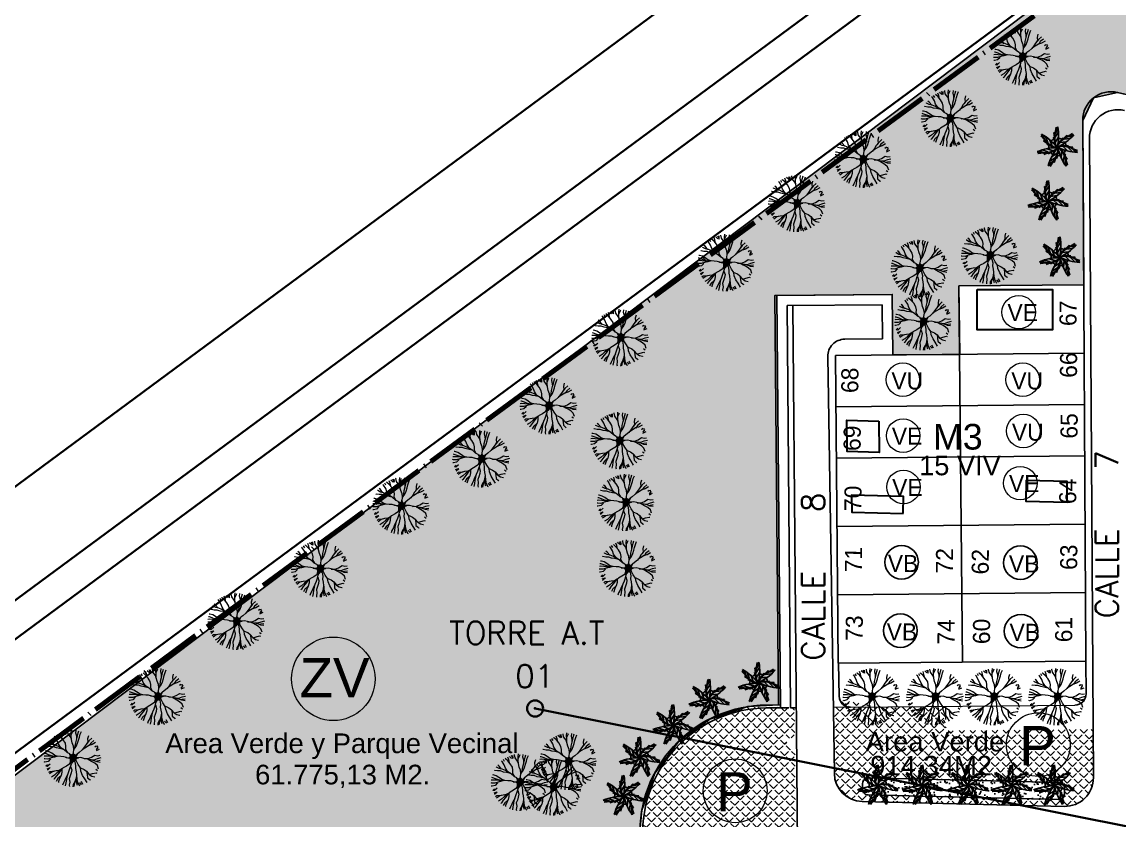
# Model space of a CAD drawing. Extents: x 472704 to 474638, y 1059265 to 1060325.
# Drawn here: x 473283.8 to 473476.3, y 1059830.1 to 1059970.1 of the extents above; entities that cross this region are included whole.
import ezdxf

# ---------------------------------------------------------------- set-up
doc = ezdxf.new("R2010")
doc.units = 0
doc.header["$LTSCALE"] = 0.4
doc.header["$MEASUREMENT"] = 0
doc.linetypes.add('ACAD_ISO04W100', pattern=[30.5, 24, -3, 0.5, -3])
doc.layers.get('0').update_dxf_attribs({"linetype": 'CONTINUOUS', "lineweight": 25})
for name, color, linetype, lineweight in [('1', 5, 'ACAD_ISO04W100', 80), ('AREAS VERDAS', 72, 'CONTINUOUS', 25), ('AREAS VERDES', 2, 'CONTINUOUS', 20), ('AUTOPISTA', 7, 'CONTINUOUS', 35), ('CALLES', 140, 'CONTINUOUS', 40), ('CASA', 31, 'CONTINUOUS', 30), ('PAT', 230, 'CONTINUOUS', 35)]:
    doc.layers.add(name, color=color, linetype=linetype, lineweight=lineweight)
for name, color, linetype in [('BIFAMILIARES', 6, 'CONTINUOUS'), ('MANZANAS', 5, 'CONTINUOUS'), ('NumeroPropu', 6, 'CONTINUOUS'), ('PARCELASPEOPUESTAS', 3, 'CONTINUOUS'), ('PISOS', 8, 'CONTINUOUS'), ('PoligonAV', 3, 'CONTINUOUS'), ('TEXTOPROPU', 7, 'CONTINUOUS'), ('TipoVivienda', 7, 'CONTINUOUS'), ('TOPONIMIA', 1, 'CONTINUOUS'), ('UNIFAMILIAR', 5, 'CONTINUOUS'), ('VEGETACION', 3, 'CONTINUOUS'), ('VIAPROPUESTA', 7, 'CONTINUOUS')]:
    doc.layers.add(name, color=color, linetype=linetype)
doc.styles.add('ARIAL', font='arial.ttf')
doc.styles.add('Numeros Parcelas', font='', dxfattribs={"height": 3})
doc.styles.get("Standard").update_dxf_attribs({"font": 'romans.shx'})
doc.styles.add('TipoVivienda', font='', dxfattribs={"height": 3})
doc.styles.get('Numeros Parcelas').set_extended_font_data('AvantGarde Bk BT')
doc.styles.get('TipoVivienda').set_extended_font_data('AvantGarde Bk BT')
pattern_1 = [(45, (0, 0), (-0.9722718241, 0.9722718241), [1, -0.375]), (135, (0, 0), (-0.9722718241, -0.9722718241), [1, -0.375])]

# ---------------------------------------------------------------- blocks, each defined once
blk = doc.blocks.new('MATA-P-01')
at = {"color": 84, "linetype": 'ByBlock'}
for p, q in [((18.643, 144.402), (18.627, 144.423)), ((18.645, 144.436), (18.645, 144.438)), ((18.68, 144.415), (18.645, 144.436)), ((18.687, 144.432), (18.671, 144.458)), ((18.701, 144.397), (18.687, 144.432)), ((18.718, 144.451), (18.689, 144.469)), ((18.707, 144.486), (18.732, 144.451)), ((18.723, 144.486), (18.73, 144.458)), ((18.732, 144.451), (18.73, 144.456)), ((18.745, 144.499), (18.745, 144.501)), ((18.758, 144.465), (18.745, 144.499)), ((18.792, 144.432), (18.758, 144.465)), ((18.79, 144.486), (18.788, 144.517)), ((18.799, 144.445), (18.79, 144.486)), ((18.808, 144.407), (18.792, 144.432)), ((18.797, 144.467), (18.806, 144.504)), ((18.808, 144.406), (18.799, 144.445)), ((18.806, 144.504), (18.808, 144.514)), ((18.846, 144.488), (18.845, 144.521)), ((18.862, 144.454), (18.846, 144.488)), ((18.868, 144.424), (18.862, 144.454)), ((18.864, 144.375), (18.868, 144.421)), ((18.868, 144.421), (18.87, 144.458)), ((18.87, 144.458), (18.872, 144.493)), ((18.872, 144.493), (18.875, 144.521)), ((18.892, 144.412), (18.895, 144.447)), ((18.895, 144.447), (18.899, 144.484)), ((18.899, 144.484), (18.906, 144.517)), ((19.013, 144.423), (18.987, 144.377)), ((18.996, 144.482), (18.993, 144.445)), ((18.993, 144.445), (19.002, 144.41)), ((19.04, 144.46), (19.013, 144.423)), ((19.069, 144.438), (19.038, 144.402)), ((18.56, 144.321), (18.558, 144.323)), ((18.595, 144.31), (18.56, 144.321)), ((18.589, 144.338), (18.571, 144.347)), ((18.624, 144.306), (18.589, 144.338)), ((18.631, 144.308), (18.595, 144.31)), ((18.616, 144.397), (18.605, 144.403)), ((18.647, 144.362), (18.616, 144.397)), ((18.671, 144.299), (18.631, 144.308)), ((18.667, 144.327), (18.647, 144.362)), ((18.703, 144.288), (18.667, 144.327)), ((18.707, 144.286), (18.671, 144.299)), ((18.714, 144.386), (18.68, 144.415)), ((18.745, 144.351), (18.714, 144.386)), ((18.758, 144.317), (18.745, 144.351)), ((18.763, 144.28), (18.758, 144.317)), ((18.824, 144.367), (18.808, 144.406)), ((18.846, 144.332), (18.824, 144.367)), ((18.857, 144.295), (18.846, 144.332)), ((18.857, 144.293), (18.877, 144.334)), ((18.859, 144.256), (18.857, 144.293)), ((18.859, 144.297), (18.866, 144.334)), ((18.866, 144.334), (18.864, 144.375)), ((18.877, 144.334), (18.886, 144.373)), ((18.886, 144.373), (18.892, 144.412)), ((18.953, 144.306), (18.924, 144.271)), ((18.971, 144.341), (18.953, 144.306)), ((18.986, 144.338), (18.956, 144.312)), ((18.987, 144.377), (18.971, 144.341)), ((19.022, 144.371), (18.986, 144.338)), ((19.002, 144.41), (18.993, 144.388)), ((19.056, 144.388), (19.022, 144.371)), ((19.038, 144.402), (19.024, 144.371)), ((19.091, 144.417), (19.056, 144.388)), ((19.092, 144.367), (19.107, 144.382)), ((19.127, 144.38), (19.092, 144.367)), ((19.127, 144.373), (19.114, 144.336)), ((19.114, 144.336), (19.132, 144.362)), ((19.149, 144.347), (19.114, 144.323)), ((18.54, 144.19), (18.529, 144.19)), ((18.54, 144.223), (18.531, 144.221)), ((18.575, 144.219), (18.54, 144.223)), ((18.575, 144.184), (18.54, 144.19)), ((18.58, 144.167), (18.542, 144.162)), ((18.548, 144.278), (18.544, 144.28)), ((18.582, 144.278), (18.548, 144.278)), ((18.609, 144.206), (18.575, 144.219)), ((18.611, 144.177), (18.575, 144.184)), ((18.616, 144.169), (18.58, 144.167)), ((18.616, 144.284), (18.582, 144.278)), ((18.643, 144.19), (18.609, 144.206)), ((18.647, 144.175), (18.611, 144.177)), ((18.647, 144.167), (18.611, 144.151)), ((18.652, 144.278), (18.616, 144.284)), ((18.663, 144.174), (18.616, 144.169)), ((18.68, 144.182), (18.643, 144.19)), ((18.683, 144.184), (18.647, 144.167)), ((18.685, 144.184), (18.647, 144.175)), ((18.687, 144.278), (18.652, 144.278)), ((18.72, 144.186), (18.685, 144.184)), ((18.736, 144.275), (18.687, 144.278)), ((18.745, 144.271), (18.703, 144.288)), ((18.754, 144.19), (18.72, 144.186)), ((18.783, 144.247), (18.745, 144.271)), ((18.788, 144.186), (18.754, 144.19)), ((18.792, 144.245), (18.763, 144.28)), ((18.793, 144.185), (18.781, 144.186)), ((18.817, 144.236), (18.783, 144.247)), ((18.783, 144.186), (18.803, 144.187)), ((18.814, 144.186), (18.793, 144.185)), ((18.803, 144.187), (18.823, 144.189)), ((18.835, 144.178), (18.814, 144.186)), ((18.815, 144.236), (18.852, 144.228)), ((18.82, 144.23), (18.816, 144.236)), ((18.836, 144.21), (18.82, 144.23)), ((18.823, 144.189), (18.836, 144.21)), ((18.862, 144.242), (18.826, 144.182)), ((18.826, 144.182), (18.845, 144.229)), ((18.845, 144.229), (18.829, 144.22)), ((18.84, 144.158), (18.835, 144.178)), ((18.84, 144.182), (18.862, 144.243)), ((18.842, 144.166), (18.862, 144.242)), ((18.873, 144.232), (18.842, 144.166)), ((18.843, 144.124), (18.873, 144.232)), ((18.885, 144.225), (18.843, 144.124)), ((18.886, 144.227), (18.845, 144.158)), ((18.852, 144.228), (18.859, 144.256)), ((18.886, 144.227), (18.857, 144.138)), ((18.857, 144.138), (18.891, 144.221)), ((18.858, 144.258), (18.858, 144.259)), ((18.866, 144.237), (18.858, 144.258)), ((18.886, 144.227), (18.866, 144.237)), ((18.871, 144.209), (18.877, 144.226)), ((18.891, 144.221), (18.875, 144.159)), ((18.875, 144.159), (18.899, 144.207)), ((18.885, 144.181), (18.887, 144.16)), ((18.906, 144.168), (18.885, 144.181)), ((18.902, 144.247), (18.886, 144.227)), ((18.905, 144.25), (18.892, 144.212)), ((18.905, 144.205), (18.892, 144.212)), ((18.899, 144.207), (18.897, 144.175)), ((18.899, 144.193), (18.926, 144.208)), ((18.904, 144.171), (18.899, 144.193)), ((18.904, 144.249), (18.9, 144.245)), ((18.924, 144.271), (18.904, 144.249)), ((18.908, 144.164), (18.904, 144.171)), ((18.928, 144.208), (18.905, 144.205)), ((18.935, 144.13), (18.908, 144.164)), ((18.953, 144.215), (18.928, 144.208)), ((18.989, 144.212), (18.953, 144.215)), ((19.033, 144.21), (18.989, 144.212)), ((18.991, 144.21), (19.038, 144.219)), ((19.074, 144.21), (19.033, 144.21)), ((19.038, 144.219), (19.074, 144.241)), ((19.054, 144.203), (19.04, 144.208)), ((19.091, 144.19), (19.054, 144.203)), ((19.074, 144.241), (19.109, 144.273)), ((19.112, 144.206), (19.074, 144.21)), ((19.107, 144.212), (19.081, 144.21)), ((19.125, 144.177), (19.091, 144.19)), ((19.143, 144.234), (19.107, 144.212)), ((19.109, 144.273), (19.143, 144.271)), ((19.149, 144.199), (19.112, 144.206)), ((19.159, 144.156), (19.125, 144.177)), ((19.149, 144.208), (19.132, 144.201)), ((19.143, 144.271), (19.17, 144.28)), ((19.183, 144.251), (19.143, 144.234)), ((19.183, 144.219), (19.149, 144.208)), ((19.185, 144.199), (19.149, 144.199)), ((18.542, 144.162), (18.528, 144.158)), ((18.54, 144.127), (18.531, 144.127)), ((18.576, 144.132), (18.54, 144.127)), ((18.548, 144.092), (18.54, 144.091)), ((18.582, 144.106), (18.548, 144.092)), ((18.584, 144.045), (18.566, 144.045)), ((18.582, 144.066), (18.567, 144.045)), ((18.611, 144.151), (18.576, 144.132)), ((18.605, 144.14), (18.582, 144.106)), ((18.611, 144.079), (18.584, 144.045)), ((18.593, 144.003), (18.62, 144.038)), ((18.763, 144.051), (18.729, 144.023)), ((18.77, 144.06), (18.743, 144.025)), ((18.758, 144.043), (18.763, 144.008)), ((18.805, 144.088), (18.77, 144.06)), ((18.839, 144.121), (18.805, 144.088)), ((18.855, 144.126), (18.835, 144.116)), ((18.835, 144.116), (18.835, 144.117)), ((18.836, 144.117), (18.843, 144.138)), ((18.837, 144.006), (18.845, 144.043)), ((18.843, 144.138), (18.84, 144.158)), ((18.845, 144.043), (18.85, 144.079)), ((18.85, 144.079), (18.855, 144.114)), ((18.853, 144.092), (18.872, 144.054)), ((18.855, 144.114), (18.856, 144.126)), ((18.859, 144.136), (18.856, 144.126)), ((18.871, 144.157), (18.859, 144.136)), ((18.892, 144.153), (18.871, 144.157)), ((18.872, 144.054), (18.872, 144.019)), ((18.887, 144.16), (18.891, 144.153)), ((18.892, 144.154), (18.908, 144.112)), ((18.908, 144.112), (18.913, 144.077)), ((18.913, 144.077), (18.926, 144.043)), ((18.926, 144.043), (18.937, 144.008)), ((18.969, 144.095), (18.935, 144.13)), ((18.98, 144.058), (18.969, 144.095)), ((18.971, 144.097), (19.013, 144.086)), ((19.009, 144.014), (18.98, 144.058)), ((19.013, 144.086), (19.047, 144.069)), ((19.047, 144.069), (19.06, 144.032)), ((19.047, 144.069), (19.083, 144.038)), ((19.083, 144.038), (19.118, 144.023)), ((19.085, 144.038), (19.119, 144.054)), ((19.119, 144.054), (19.158, 144.071)), ((19.172, 144.097), (19.15, 144.108)), ((19.158, 144.071), (19.167, 144.069)), ((19.179, 144.119), (19.159, 144.156)), ((18.614, 144.032), (18.582, 144.014)), ((18.622, 143.99), (18.611, 143.977)), ((18.672, 144.003), (18.622, 143.99)), ((18.656, 143.997), (18.625, 143.964)), ((18.683, 143.96), (18.652, 143.932)), ((18.694, 144.012), (18.656, 143.997)), ((18.711, 143.997), (18.683, 143.96)), ((18.689, 143.919), (18.683, 143.91)), ((18.705, 143.953), (18.689, 143.919)), ((18.729, 144.023), (18.694, 144.012)), ((18.725, 143.988), (18.705, 143.953)), ((18.747, 144.032), (18.711, 143.997)), ((18.729, 143.927), (18.716, 143.892)), ((18.743, 144.025), (18.725, 143.988)), ((18.758, 143.962), (18.729, 143.927)), ((18.75, 143.932), (18.743, 143.895)), ((18.761, 143.969), (18.75, 143.932)), ((18.763, 144.008), (18.761, 143.969)), ((18.814, 143.925), (18.803, 143.89)), ((18.821, 143.96), (18.814, 143.925)), ((18.835, 143.997), (18.821, 143.96)), ((18.834, 143.971), (18.837, 144.006)), ((18.834, 143.934), (18.834, 143.971)), ((18.835, 143.895), (18.834, 143.934)), ((18.868, 143.982), (18.862, 143.947)), ((18.862, 143.947), (18.873, 143.91)), ((18.872, 144.019), (18.868, 143.982)), ((18.873, 143.91), (18.875, 143.873)), ((18.931, 143.923), (18.917, 143.888)), ((18.933, 143.925), (18.93, 143.89)), ((18.939, 143.96), (18.933, 143.925)), ((18.937, 144.008), (18.939, 143.969)), ((18.939, 143.999), (18.948, 143.964)), ((18.939, 143.969), (18.946, 143.925)), ((18.946, 143.925), (18.964, 143.89)), ((18.948, 143.964), (18.96, 143.93)), ((18.96, 143.93), (18.987, 143.892)), ((19.016, 143.904), (18.991, 143.925)), ((19.031, 143.91), (19.007, 143.94)), ((19.04, 143.98), (19.009, 144.014)), ((19.074, 143.94), (19.04, 143.98)), ((19.06, 144.032), (19.069, 143.997)), ((19.069, 143.997), (19.103, 143.977)), ((19.103, 143.977), (19.107, 143.973)), ((19.118, 144.023), (19.152, 144.021)), ((19.152, 144.021), (19.154, 144.021)), ((18.743, 143.895), (18.743, 143.884)), ((18.803, 143.89), (18.797, 143.862)), ((18.834, 143.86), (18.835, 143.895)), ((18.875, 143.873), (18.879, 143.86)), ((18.917, 143.888), (18.919, 143.864)), ((18.93, 143.89), (18.931, 143.869)), ((18.987, 143.892), (18.996, 143.888))]:
    blk.add_line(p, q, dxfattribs=at)
blk = doc.blocks.new('PALME01')
at = {"layer": 'VEGETACION'}
for p, q in [((-2.17, 1.26), (-2.88, 2.05)), ((-2.88, 2.05), (-2.68, 2)), ((-2.16, 1.22), (-2.44, 2.16)), ((-0.48, 1.69), (-0.56, 2.58)), ((-0.56, 2.58), (-0.32, 2.46)), ((-0.34, 2.42), (0.22, 3.22)), ((-0.34, 1.77), (0.26, 2.65)), ((-0.32, 2.46), (-0.14, 3.51)), ((1.07, 1.4), (1.72, 2.02)), ((1.72, 2.02), (1.78, 1.75)), ((1.78, 1.75), (2.7, 2.27)), ((2.7, 2.27), (2.6, 2.09)), ((-2.42, 1.15), (-2.17, 1.26)), ((-1.67, 0.65), (-2.42, 1.15)), ((-1.65, 0.81), (-1.96, 1.83)), ((-1.86, 0.57), (-1.67, 0.65)), ((-0.99, 0.15), (-1.86, 0.57)), ((-0.93, 0.18), (-1.28, 1.25)), ((-1.16, 0.07), (-0.99, 0.15)), ((-0.01, -0.17), (-1.16, 0.07)), ((-0.45, 0.84), (-0.66, 1.78)), ((-0.66, 1.78), (-0.48, 1.69)), ((-0.08, -0.13), (-0.61, 0.92)), ((-0.61, 0.92), (-0.45, 0.84)), ((-0.39, 0.81), (0.23, 1.75)), ((-0.1, -0.04), (0.39, 1.03)), ((-0.04, 0.03), (1.1, 0.31)), ((0.04, 0.02), (0.97, -0.69)), ((0.39, 1.03), (0.43, 0.85)), ((0.43, 0.85), (1.03, 1.6)), ((0.44, 0.78), (1.57, 0.88)), ((0.94, 0.12), (1.72, -0.7)), ((1.1, 0.31), (0.98, 0.17)), ((0.98, 0.17), (1.94, 0.16)), ((1.03, 1.6), (1.07, 1.4)), ((1.22, 1.34), (2.28, 1.42)), ((1.73, 1.74), (2.71, 1.81)), ((1.94, 0.16), (1.81, 0.01)), ((1.81, 0.01), (2.7, -0.12)), ((-3.46, -1), (-3.29, -0.88)), ((-2.4, -0.93), (-3.46, -1)), ((-2.35, -0.95), (-3.26, -0.58)), ((-1.72, -0.8), (-2.71, -0.42)), ((-1.61, -0.92), (-2.46, -1.2)), ((-0.77, -0.64), (-1.83, -0.24)), ((-0.79, -0.71), (-1.66, -1.12)), ((-1.66, -1.12), (-1.61, -0.92)), ((-0.5, -1.86), (-1.42, -2.4)), ((-0.03, -1.03), (-1.01, -1.6)), ((0.07, -0.13), (-0.83, -0.88)), ((-0.83, -0.88), (-0.79, -0.71)), ((-0.33, -1.85), (-0.65, -2.69)), ((-0.21, -2.01), (-0.33, -1.85)), ((0.01, -1.08), (-0.21, -2.01)), ((0.12, -1.22), (0.01, -1.08)), ((0.09, -0.05), (0.12, -1.22)), ((0.73, -0.69), (0.57, -1.81)), ((0.97, -0.69), (0.79, -0.69)), ((0.79, -0.69), (1.39, -1.44)), ((1.09, -1.57), (0.94, -2.63)), ((1.39, -1.44), (1.19, -1.44)), ((1.19, -1.44), (1.64, -2.21)), ((1.86, -0.15), (2.59, -0.93)), ((2.49, -0.3), (3.15, -1.02)), ((2.7, -0.12), (2.53, -0.32)), ((2.53, -0.32), (3.51, -0.73)), ((3.51, -0.73), (3.31, -0.76)), ((-0.78, -2.45), (-1.63, -2.93)), ((-0.82, -2.48), (-1.43, -3.35)), ((-0.65, -2.69), (-0.82, -2.48)), ((1.38, -2.16), (1.22, -3.13)), ((1.37, -2.21), (1.67, -3.23)), ((1.64, -2.21), (1.37, -2.21)), ((1.67, -3.23), (1.52, -3.09))]:
    blk.add_line(p, q, dxfattribs=at)
for centre, radius, start, end in [((0.88, 3.52), 3.79, 197.9411, 256.4055), ((-7.05, -5.04), 8.56, 34.6853, 59.6613), ((3.35, 1.47), 3.79, 146.5126, 204.9769), ((-3.28, 7.91), 8.56, 291.8282, 316.8041), ((3.29, -1.73), 3.79, 95.084, 153.5483), ((-8.28, 2.34), 8.56, 343.2568, 8.2327), ((0, 0), 1.53, 165.4304, 194.1231), ((0, 0), 1.53, 112.3411, 140.8959), ((0.75, -3.68), 3.79, 43.6554, 102.1198), ((4.18, 7.47), 8.56, 240.3996, 265.3756), ((-2.36, -2.91), 3.79, 352.2268, 50.6912), ((8.5, 1.36), 8.56, 188.971, 213.947), ((0, 0), 1.53, 58.7372, 86.9078), ((0, 0), 1.53, 6.2517, 34.072), ((-0.51, -8.67), 8.56, 86.1139, 111.0899), ((-2.25, 2.86), 3.79, 249.3697, 307.8341), ((-3.7, 0), 3.79, 300.7983, 359.2626), ((6.41, -5.83), 8.56, 137.5425, 162.5184), ((0, 0), 1.53, 216.742, 245.1681), ((0, 0), 1.53, 266.3653, 294.3399), ((0, 0), 1.53, 315.6716, 343.3932)]:
    blk.add_arc(centre, radius, start, end, dxfattribs=at)
blk = doc.blocks.new('PALMERA')
at = {"layer": 'AREAS VERDES'}
blk.add_blockref('PALME01', (-88.82, 0.82), dxfattribs=at)

msp = doc.modelspace()

# ---------------------------------------------------------------- hatches: boundary and pattern name
at = {"layer": 'AREAS VERDAS', "linetype": 'Continuous'}
h = msp.add_hatch(dxfattribs=at)
h.set_pattern_fill('AR-SAND', color=64, scale=3, style=0)
h.set_pattern_definition([(37.5, (0, 0), (-0.188980074, 5.780471307), [0, -4.56, 0, -5.1, 0, -4.875]), (7.5, (0, 0), (5.309330116, 8.466438196), [0, -2.46, 0, -4.11, 0, -1.575]), (327.5, (-3.69, 0), (9.342425585, 0.01697716), [0, -1.5, 0, -5.4, 0, -7.05]), (317.5, (-3.69, 0), (9.018379814, 2.633026695), [0, -0.75, 0, -3.54, 0, -4.05])])
h.paths.add_polyline_path([(473392.59, 1059831.8), (473394.84, 1059838.33), (473399.18, 1059844.05), (473404.49, 1059847.81), (473411.2, 1059849.98), (473416.59, 1059850.27), (473415.93, 1059922.11), (473436.53, 1059922.29), (473436.63, 1059911.67), (473448.39, 1059911.77), (473448.24, 1059923.77), (473470.14, 1059923.97), (473469.96, 1059952.8), (473471.84, 1059956.73), (473476.09, 1059957.7), (473532.78, 1059944.57), (473579.36, 1059995.05), (473584.97, 1059989.87), (473631.25, 1060025.55), (473713.15, 1060088.67), (473721.15, 1060082.71), (473748.97, 1060112.46), (473747.45, 1060113.87), (473789.96, 1060146.64), (473811, 1060165.02), (473871.08, 1060230.65), (473852.72, 1060250.12), (473548.47, 1060038.26), (473109.38, 1059707.59), (473156.48, 1059639.24), (473203.24, 1059674.87), (473196.54, 1059684.82), (473192.12, 1059691.72), (473231.1, 1059720.81), (473212.16, 1059746.83), (473256.63, 1059779.94), (473275.41, 1059793.96), (473279.1, 1059796.71), (473271.3, 1059790.89), (473286.9, 1059802.53), (473212.16, 1059746.83), (473231.1, 1059720.81), (473212.16, 1059746.83), (473321.37, 1059828.06), (473324.14, 1059828.21), (473392.23, 1059828.16)])
at = {"layer": 'AREAS VERDAS'}
h = msp.add_hatch(dxfattribs=at)
h.set_pattern_fill('AR-SAND', color=64, style=0)
h.set_pattern_definition([(37.5, (0, 0), (-0.0629933581, 1.926823769), [0, -1.52, 0, -1.7, 0, -1.625]), (7.5, (0, 0), (1.769776705, 2.822146065), [0, -0.82, 0, -1.37, 0, -0.525]), (327.5, (-1.23, 0), (3.1141418618, 0.0056590535), [0, -0.5, 0, -1.8, 0, -2.35]), (317.5, (-1.23, 0), (3.0061266046, 0.877675565), [0, -0.25, 0, -1.18, 0, -1.35])])
h.paths.add_polyline_path([(473440.33, 1059835.97, -0.07565), (473440.34, 1059836.43), (473435.83, 1059837.33, -0.018326), (473435.32, 1059836.95, -0.093769), (473435.51, 1059836.42), (473435.93, 1059836.43), (473435.81, 1059836.27), (473436.7, 1059836.18), (473436.53, 1059835.96), (473436.54, 1059835.95, -0.080339), (473437.52, 1059835.26, -0.062892), (473435.41, 1059835.62, -0.088323), (473435.13, 1059835.17), (473435.43, 1059834.8), (473435.23, 1059834.8), (473435.48, 1059834.41), (473440.73, 1059834.29, -0.020107), (473441.05, 1059834.89, -0.087021), (473440.65, 1059835.24), (473441.08, 1059835.46), (473441.04, 1059835.29), (473441.73, 1059835.9, -0.001832), (473441.77, 1059835.95, -0.16262), (473439.5, 1059835.19, -0.081592), (473438.28, 1059835.39, -0.062526)])
h.paths.add_polyline_path([(473439.39, 1059837.27), (473439.49, 1059837.32), (473435.91, 1059837.4, -0.003277), (473435.83, 1059837.33), (473440.34, 1059836.43, -0.01634), (473440.35, 1059836.53), (473439.97, 1059836.7), (473440.15, 1059836.79)])
h.paths.add_polyline_path([(473432.51, 1059836.53), (473432.12, 1059836.7), (473432.3, 1059836.79), (473431.54, 1059837.27), (473431.78, 1059837.39), (473431.67, 1059837.5), (473431.35, 1059837.51), (473431.31, 1059835.71, -0.035308), (473432.49, 1059835.97, -0.092105)])
h.paths.add_polyline_path([(473433.2, 1059834.89, -0.087021), (473432.8, 1059835.24), (473433.23, 1059835.46), (473433.2, 1059835.29), (473433.89, 1059835.9, -0.001832), (473433.93, 1059835.95, -0.163898), (473431.63, 1059835.19), (473431.65, 1059835.18), (473431.29, 1059835.15), (473431.28, 1059834.51), (473432.97, 1059834.47, -0.014067)])
h.paths.add_polyline_path([(473447.97, 1059836.7), (473448.15, 1059836.79), (473447.62, 1059837.12), (473443.53, 1059837.22, -0.013098), (473443.17, 1059836.95, -0.093769), (473443.36, 1059836.42), (473443.78, 1059836.43), (473443.65, 1059836.27), (473444.55, 1059836.18), (473444.38, 1059835.96), (473444.38, 1059835.95, -0.057788), (473445.12, 1059835.48), (473446.9, 1059835.13), (473447.49, 1059835.18), (473447.47, 1059835.19, -0.080339), (473446.28, 1059835.39, -0.062526), (473448.33, 1059835.97, -0.092105), (473448.35, 1059836.53)], flags=16)
h.paths.add_polyline_path([(473446.9, 1059835.13), (473446.42, 1059835.08), (473446.57, 1059835.19), (473445.12, 1059835.48, -0.022447), (473445.37, 1059835.26, -0.062892), (473443.26, 1059835.62, -0.088323), (473442.97, 1059835.17), (473443.28, 1059834.8), (473443.08, 1059834.8), (473443.45, 1059834.22), (473448.64, 1059834.1, -0.020349), (473448.95, 1059834.72)])
h.paths.add_polyline_path([(473456.01, 1059836.53), (473455.63, 1059836.7), (473455.81, 1059836.79), (473455.59, 1059836.93), (473451.28, 1059837.03, -0.004051), (473451.17, 1059836.95, -0.093769), (473451.35, 1059836.42), (473451.78, 1059836.43), (473451.65, 1059836.27), (473452.55, 1059836.18), (473452.38, 1059835.96), (473452.38, 1059835.95, -0.080339), (473453.37, 1059835.26, -0.062892), (473451.26, 1059835.62, -0.088323), (473450.97, 1059835.17), (473451.28, 1059834.8), (473451.08, 1059834.8), (473451.45, 1059834.22), (473452.55, 1059834), (473456.22, 1059833.92, -0.031973), (473456.71, 1059834.89, -0.087021), (473456.31, 1059835.24), (473456.74, 1059835.46), (473456.7, 1059835.29), (473457.39, 1059835.9, -0.001832), (473457.43, 1059835.95, -0.162618), (473455.15, 1059835.19, -0.000002), (473455.15, 1059835.19, -0.081592), (473453.94, 1059835.39, -0.062526), (473455.99, 1059835.97, -0.092105)])
h.paths.add_polyline_path([(473464.12, 1059834.89, -0.087021), (473463.72, 1059835.24), (473464.15, 1059835.46), (473464.11, 1059835.29), (473464.8, 1059835.9, -0.001832), (473464.84, 1059835.95, -0.162621), (473462.56, 1059835.19, -0.081591), (473461.35, 1059835.39, -0.062526), (473463.4, 1059835.97, -0.092105), (473463.42, 1059836.53), (473463.04, 1059836.7), (473463.13, 1059836.75), (473458.88, 1059836.85, -0.074866), (473459.02, 1059836.42), (473459.44, 1059836.43), (473459.31, 1059836.27), (473460.21, 1059836.18), (473460.04, 1059835.96), (473460.04, 1059835.95, -0.068322), (473460.9, 1059835.38, -0.007934), (473460.99, 1059835.3, -0.004017), (473461.03, 1059835.26, -0.062892), (473458.92, 1059835.62, -0.088323), (473458.63, 1059835.17), (473458.94, 1059834.8), (473458.74, 1059834.8), (473459.22, 1059834.04), (473458.95, 1059834.04), (473459.02, 1059833.85), (473463.56, 1059833.74, -0.037512)])
h.paths.add_polyline_path([(473466.78, 1059835.5, -0.013681), (473466.33, 1059835.62, -0.088323), (473466.04, 1059835.17), (473466.35, 1059834.8), (473466.15, 1059834.8), (473466.63, 1059834.04), (473466.36, 1059834.04), (473466.48, 1059833.67), (473466.73, 1059833.66)])
h.paths.add_polyline_path([(473436.68, 1059831.88), (473457.5, 1059831.88), (473457.5, 1059835.5), (473436.68, 1059835.5)], flags=9)
h.paths.add_polyline_path([(473441.75, 1059834.67), (473451.96, 1059834.67), (473451.96, 1059841.9), (473441.75, 1059841.9)], flags=9)
at = {"layer": 'PISOS', "linetype": 'Continuous'}
h = msp.add_hatch(dxfattribs=at)
h.set_pattern_fill('ANGLE', color=256, scale=5, angle=45, style=0)
h.set_pattern_definition(pattern_1)
h.paths.add_polyline_path([(473419.44, 1059844.5), (473419.39, 1059849.79), (473418.39, 1059849.78), (473416.59, 1059849.77), (473416.59, 1059850.27), (473414.46, 1059850.25, 0.071369), (473408.16, 1059849.29, -0.324498), (473406.98, 1059848.89, 0.069899), (473401.47, 1059845.96, -0.012897), (473401.62, 1059845.83, -0.008741), (473401.32, 1059845.85, 0.021711), (473399.8, 1059844.62), (473399.81, 1059844.62), (473399.8, 1059844.62, 0.001646), (473399.69, 1059844.52), (473419.48, 1059840.58), (473419.46, 1059842.48, -0.531926), (473417.97, 1059843.48, -0.526074)])
h.paths.add_polyline_path([(473419.48, 1059840.58), (473400.3, 1059844.4, 0.010496), (473399.62, 1059843.78, -0.025124), (473399.6, 1059843.4, -0.007736), (473399.45, 1059843.62, 0.136176), (473393.48, 1059833.52), (473419.59, 1059828.33)])
h.paths.add_polyline_path([(473409.66, 1059849.3), (473420.91, 1059849.3), (473420.91, 1059854.55), (473409.66, 1059854.55)], flags=9)
h = msp.add_hatch(dxfattribs=at)
h.set_pattern_fill('ANGLE', color=256, scale=5, angle=45, style=0)
h.set_pattern_definition(pattern_1)
h.paths.add_polyline_path([(473471.8, 1059842.41), (473454.62, 1059845.83), (473445.95, 1059845.75), (473445.93, 1059847.56), (473434.87, 1059849.76), (473435.35, 1059849.4), (473435.81, 1059848.85), (473435.82, 1059848.85), (473435.8, 1059848.86), (473435.35, 1059849.4), (473434.88, 1059849.75), (473434.85, 1059849.76), (473431.88, 1059850.35), (473431.81, 1059850.32), (473431.87, 1059850.35), (473427.22, 1059851.28), (473427.26, 1059849.86), (473426.19, 1059849.85), (473426.36, 1059839.21), (473435.41, 1059837.41), (473466.81, 1059836.66), (473466.73, 1059833.66), (473452.55, 1059834), (473459.24, 1059832.67), (473466.71, 1059832.49, 0.423004), (473471.83, 1059837.52)])
h.paths.add_polyline_path([(473445.91, 1059850.03), (473434.48, 1059849.93), (473434.85, 1059849.76), (473445.93, 1059847.56)], flags=17)
h.paths.add_polyline_path([(473431.35, 1059837.51), (473435.41, 1059837.41), (473426.36, 1059839.21), (473426.37, 1059838.26, 0.402596), (473431.25, 1059833.34), (473459.24, 1059832.67), (473452.55, 1059834), (473431.28, 1059834.51)], flags=17)
h.paths.add_polyline_path([(473471.78, 1059845.98), (473470.61, 1059845.97), (473454.62, 1059845.83), (473471.8, 1059842.41)], flags=17)
h = msp.add_hatch(dxfattribs=at)
h.set_pattern_fill('ANGLE', color=256, scale=5, angle=45, style=0)
h.set_pattern_definition(pattern_1)
h.paths.add_polyline_path([(473372.7, 1059828.18), (473372.7, 1059825.78), (473372.68, 1059801.23), (473373.88, 1059801.23), (473417.84, 1059801.23), (473418.84, 1059801.24), (473418.79, 1059806.45), (473419.79, 1059806.46, 0.411538), (473416.79, 1059809.43), (473415.2, 1059809.43, 0.414214), (473414.2, 1059808.43), (473414.2, 1059802.43), (473381.7, 1059802.43), (473381.7, 1059807.63, 0.414214), (473380.9, 1059808.43), (473380.7, 1059808.43, 0.414214), (473378.7, 1059806.43), (473378.7, 1059802.43), (473374.5, 1059802.43), (473374.5, 1059815.63, -0.414214), (473375.3, 1059816.43), (473378.4, 1059816.43, 0.414214), (473379.2, 1059817.23), (473379.2, 1059822.43), (473414.2, 1059822.43), (473414.2, 1059816.43, 0.414214), (473415.2, 1059815.43), (473416.68, 1059815.43, 0.416895), (473419.68, 1059818.46), (473419.59, 1059828.33), (473393.48, 1059833.52, 0.06192), (473392.73, 1059828.16)])

# ---------------------------------------------------------------- linework, layer by layer
at = {"layer": '1', "color": 1}
msp.add_line((473549.74, 1060036.38), (473276.25, 1059834.39), dxfattribs=at)
at = {"layer": 'AUTOPISTA'}
for p, q in [((473527.4, 1060069.41), (473253.91, 1059867.42)), ((473532.73, 1060053.37), (473259.24, 1059851.38)), ((473534.92, 1060048.2), (473261.43, 1059846.21)), ((473548.47, 1060038.26), (473274.98, 1059836.27))]:
    msp.add_line(p, q, dxfattribs=at)
at = {"layer": 'BIFAMILIARES', "linetype": 'Continuous'}
for centre in [(473438.17, 1059875.3), (473459.02, 1059875.22), (473437.96, 1059863.31), (473459.13, 1059863.22)]:
    msp.add_circle(centre, 2.94, dxfattribs=at)
at = {"layer": 'CASA'}
for points in [[(473451.46, 1059923.17), (473464.68, 1059923.17), (473464.68, 1059916.06), (473451.46, 1059916.06)], [(473434.16, 1059900.07), (473434.25, 1059894.57), (473428.64, 1059894.7), (473428.56, 1059900.2)], [(473467.25, 1059885.86), (473467.24, 1059889.47), (473460.04, 1059889.64), (473459.95, 1059886.04)], [(473438.42, 1059883.86), (473438.49, 1059886.85), (473429.36, 1059887.07), (473429.41, 1059884.07)]]:
    msp.add_lwpolyline(points, close=True, dxfattribs=at)
at = {"layer": 'PARCELASPEOPUESTAS', "linetype": 'Continuous'}
for p, q in [((473470.53, 1059857.97), (473469.96, 1059952.8)), ((473470.14, 1059923.97), (473448.24, 1059923.77)), ((473448.84, 1059857.77), (473448.24, 1059923.77)), ((473470.21, 1059911.97), (473426.57, 1059911.57)), ((473427.06, 1059857.58), (473426.57, 1059911.57)), ((473470.26, 1059902.97), (473426.65, 1059902.57)), ((473470.32, 1059893.97), (473426.73, 1059893.57)), ((473470.39, 1059881.97), (473426.85, 1059881.57)), ((473470.5, 1059869.97), (473426.96, 1059869.57)), ((473470.61, 1059857.97), (473427.06, 1059857.58))]:
    msp.add_line(p, q, dxfattribs=at)
at = {"layer": 'PAT'}
msp.add_line((473694.11, 1059785.95), (473373.85, 1059849.66), dxfattribs=at)
msp.add_circle((473373.85, 1059849.66), 1.41, dxfattribs=at)
msp.add_point((473373.85, 1059849.66), dxfattribs=at)
at = {"layer": 'PISOS', "linetype": 'Continuous'}
msp.add_line((473416.59, 1059849.77), (473418.39, 1059849.78), dxfattribs=at)
at = {"layer": 'PISOS', "linetype": 'Continuous', "lineweight": 20}
msp.add_line((473429.01, 1059849.89), (473426.19, 1059849.85), dxfattribs=at)
at = {"layer": 'PoligonAV'}
for points in [[(473548.47, 1060038.26), (473109.38, 1059707.59), (473156.48, 1059639.24), (473203.24, 1059674.87), (473203.24, 1059674.87), (473196.54, 1059684.82), (473192.12, 1059691.72), (473231.1, 1059720.81), (473212.16, 1059746.83), (473256.63, 1059779.94), (473275.41, 1059793.96), (473279.1, 1059796.71), (473271.3, 1059790.89), (473286.9, 1059802.53), (473212.16, 1059746.83), (473231.1, 1059720.81), (473212.16, 1059746.83), (473321.37, 1059828.06), (473324.14, 1059828.21), (473392.23, 1059828.16), (473392.59, 1059831.8)], [(473392.59, 1059831.8), (473394.84, 1059838.33), (473399.18, 1059844.05), (473404.49, 1059847.81), (473411.2, 1059849.98), (473416.59, 1059850.27), (473415.93, 1059922.11), (473436.53, 1059922.29), (473436.63, 1059911.67), (473448.39, 1059911.77), (473448.24, 1059923.77), (473470.14, 1059923.97), (473469.96, 1059952.8), (473471.84, 1059956.73), (473476.09, 1059957.7), (473532.78, 1059944.57)]]:
    msp.add_lwpolyline(points, dxfattribs=at)
at = {"layer": 'TipoVivienda', "linetype": 'Continuous', "lineweight": 20}
for centre in [(473458.73, 1059919.16), (473438.44, 1059897.5), (473438.5, 1059888.5), (473459, 1059889.18)]:
    msp.add_circle(centre, 2.94, dxfattribs=at)
at = {"layer": 'TOPONIMIA', "linetype": 'Continuous', "lineweight": 20}
for centre, radius in [((473338.44, 1059854.86), 7.33), ((473462.17, 1059843.32), 5.59), ((473408.96, 1059835.21), 5.59)]:
    msp.add_circle(centre, radius, dxfattribs=at)
at = {"layer": 'UNIFAMILIAR', "linetype": 'Continuous', "lineweight": 20}
for centre in [(473438.4, 1059907.32), (473459.43, 1059907.32), (473459.54, 1059898.33)]:
    msp.add_circle(centre, 2.94, dxfattribs=at)
at = {"layer": 'VIAPROPUESTA'}
for p, q in [((473532.78, 1059944.57), (473476.09, 1059957.7)), ((473436.63, 1059911.67), (473436.53, 1059922.29)), ((473434.8, 1059914.48), (473434.75, 1059920.48))]:
    msp.add_line(p, q, dxfattribs=at)
at = {"layer": 'VIAPROPUESTA', "linetype": 'Continuous'}
for p, q in [((473471.83, 1059837.52), (473471.15, 1059949.65)), ((473416.25, 1059922.11), (473436.53, 1059922.29)), ((473416.25, 1059922.11), (473416.9, 1059849.77)), ((473418.06, 1059920.32), (473434.75, 1059920.48)), ((473418.06, 1059920.32), (473418.7, 1059849.79)), ((473419.06, 1059920.33), (473419.98, 1059818.46)), ((473428.18, 1059914.42), (473434.8, 1059914.48)), ((473425.21, 1059911.37), (473426.37, 1059838.26)), ((473427.07, 1059857.58), (473427.21, 1059851.83)), ((473470.55, 1059852.25), (473470.53, 1059857.97)), ((473418.7, 1059849.79), (473419.7, 1059849.8)), ((473432.35, 1059837.49), (473465.81, 1059836.69)), ((473431.33, 1059836.51), (473431.3, 1059835.51)), ((473466.78, 1059835.66), (473466.76, 1059834.66)), ((473432.28, 1059834.49), (473465.74, 1059833.69)), ((473431.25, 1059833.34), (473466.71, 1059832.49))]:
    msp.add_line(p, q, dxfattribs=at)
at = {"layer": 'VIAPROPUESTA', "linetype": 'Continuous', "lineweight": 20}
for p, q in [((473429.23, 1059849.88), (473468.57, 1059850.24)), ((473445.93, 1059847.75), (473445.91, 1059850.03))]:
    msp.add_line(p, q, dxfattribs=at)
at = {"layer": 'VIAPROPUESTA', "linetype": 'Continuous'}
for points in [[(473416.89, 1059850.27), (473414.46, 1059850.25, 0.407076), (473392.23, 1059828.16)], [(473416.9, 1059849.77), (473414.46, 1059849.75, 0.40698), (473392.73, 1059828.16)]]:
    msp.add_lwpolyline(points, format="xyb", dxfattribs=at)
for centre, radius, start, end in [((473474.96, 1059952.83), 5, 76.9617, 180.3447), ((473428.21, 1059911.42), 3, 90.524, 180.9123), ((473429.21, 1059851.88), 2, 181.3972, 270.5206), ((473468.55, 1059852.24), 2, 270.524, 0.3447), ((473431.37, 1059838.34), 5, 180.9123, 268.6304), ((473432.33, 1059836.49), 1, 88.6304, 178.6304), ((473466.83, 1059837.49), 5, 268.6304, 0.3447), ((473465.78, 1059835.69), 1, 358.6304, 88.6304), ((473432.3, 1059835.49), 1, 178.6304, 268.6304), ((473465.76, 1059834.69), 1, 268.6304, 358.6304)]:
    msp.add_arc(centre, radius, start, end, dxfattribs=at)
at = {"layer": 'VIAPROPUESTA'}
msp.add_arc((473476.15, 1059949.68), 5, 76.9617, 180.3447, dxfattribs=at)

# ---------------------------------------------------------------- block references
at = {"layer": 'AREAS VERDAS', "linetype": 'Continuous', "rotation": 1.972147739680779}
for p in [(473554.33, 1059950.36), (473552.69, 1059940.91), (473554.74, 1059931.06), (473501.87, 1059856.45), (473493.2, 1059853.49), (473486.89, 1059849.01), (473480.99, 1059843.36), (473522.8, 1059838.43), (473530.64, 1059838.43), (473538.64, 1059838.43), (473546.3, 1059838.43), (473553.71, 1059838.43), (473478.17, 1059836.61)]:
    msp.add_blockref('PALMERA', p, dxfattribs=at)
at = {"layer": 'AREAS VERDES', "linetype": 'Continuous', "ltscale": 0.5, "xscale": 15.00000000001295, "yscale": 15, "zscale": 15, "rotation": 350.1297174349727}
for p in [(472809.88, 1057881.59), (472797.18, 1057870.79), (472781.91, 1057863.59), (472770.33, 1057855.86), (472804.19, 1057846.73), (472757.89, 1057845.46), (472791.84, 1057844.51), (472792.48, 1057835.11), (472739.34, 1057832.33), (472726.75, 1057820.38), (472739.15, 1057814.25), (472714.93, 1057811.06), (472740.28, 1057803.42), (472700.87, 1057802.81), (472686.6, 1057791.79), (472740.66, 1057791.86), (472671.94, 1057782.56), (472658.11, 1057769.37), (472783.43, 1057769.33), (472794.57, 1057769.33), (472804.87, 1057769.33), (472816.01, 1057769.33), (472643.22, 1057758.57), (472730.19, 1057758), (472721.68, 1057754.34), (472727.57, 1057753.52)]:
    msp.add_blockref('MATA-P-01', p, dxfattribs=at)

# ---------------------------------------------------------------- texts
at = {"layer": 'CALLES', "linetype": 'Continuous'}
for s, p in [('CALLE   7', (473476.19, 1059865.44)), ('CALLE   8', (473424.66, 1059858.03))]:
    msp.add_text(s, height=4, rotation=90, dxfattribs=at).set_placement(p)
at = {"layer": 'MANZANAS', "linetype": 'Continuous', "style": 'ARIAL'}
for s, height, p in [('M3', 4.5, (473443.67, 1059895.07)), ('15 VIV', 3.416, (473441.25, 1059890.56))]:
    msp.add_text(s, height=height, dxfattribs=at).set_placement(p)
at = {"layer": 'NumeroPropu', "linetype": 'Continuous', "lineweight": 20, "style": 'Numeros Parcelas'}
for s, p in [('67', (473468.87, 1059916.72)), ('66', (473468.95, 1059907.64)), ('68', (473430.57, 1059904.97)), ('65', (473469.05, 1059896.97)), ('69', (473430.98, 1059894.81)), ('64', (473468.82, 1059885.49)), ('70', (473431.12, 1059884.27)), ('63', (473468.99, 1059873.94)), ('71', (473431.22, 1059873.53)), ('72', (473447.19, 1059873.32)), ('62', (473453.46, 1059873.15)), ('73', (473431.35, 1059861.51)), ('74', (473447.46, 1059860.83)), ('60', (473453.68, 1059860.93)), ('61', (473468.11, 1059861.26))]:
    msp.add_text(s, height=3, rotation=89.5931, dxfattribs=at).set_placement(p)
at = {"layer": 'PAT'}
for s, p in [('TORRE A.T', (473358.76, 1059860.9)), ('01', (473370.34, 1059853.34))]:
    msp.add_text(s, height=4, dxfattribs=at).set_placement(p)
at = {"layer": 'TEXTOPROPU', "linetype": 'Continuous', "style": 'ARIAL'}
for s, height, p in [('Area Verde y Parque Vecinal', 3.4415, (473308.93, 1059841.83)), ('Area Verde', 3.441, (473431.87, 1059842.12)), ('914,34M2.', 3.441, (473432.66, 1059837.91)), ('61.775,13 M2.', 3.4415, (473324.7, 1059836.35))]:
    msp.add_text(s, height=height, dxfattribs=at).set_placement(p)
at = {"layer": 'TipoVivienda', "linetype": 'Continuous', "lineweight": 20, "style": 'TipoVivienda'}
for s, p in [('VE', (473456.75, 1059917.59)), ('VU', (473436.39, 1059905.61)), ('VU', (473457.43, 1059905.61)), ('VU', (473457.53, 1059896.63)), ('VE', (473436.46, 1059895.92)), ('VE', (473436.51, 1059886.92)), ('VE', (473457.02, 1059887.6)), ('VB', (473457.01, 1059873.51)), ('VB', (473457.12, 1059861.51))]:
    msp.add_text(s, height=3, dxfattribs=at).set_placement(p)
for p in [(473435.74, 1059873.62), (473435.54, 1059861.62)]:
    msp.add_text('VB', height=3, rotation=359.5369, dxfattribs=at).set_placement(p)
at = {"layer": 'TOPONIMIA', "linetype": 'Continuous', "style": 'ARIAL'}
for s, height, p in [('ZV', 6.883, (473332.5, 1059851.6)), ('P', 6.88, (473458.83, 1059839.7)), ('P', 6.88, (473405.63, 1059831.6))]:
    msp.add_text(s, height=height, dxfattribs=at).set_placement(p)

doc.saveas('drawing.dxf')
